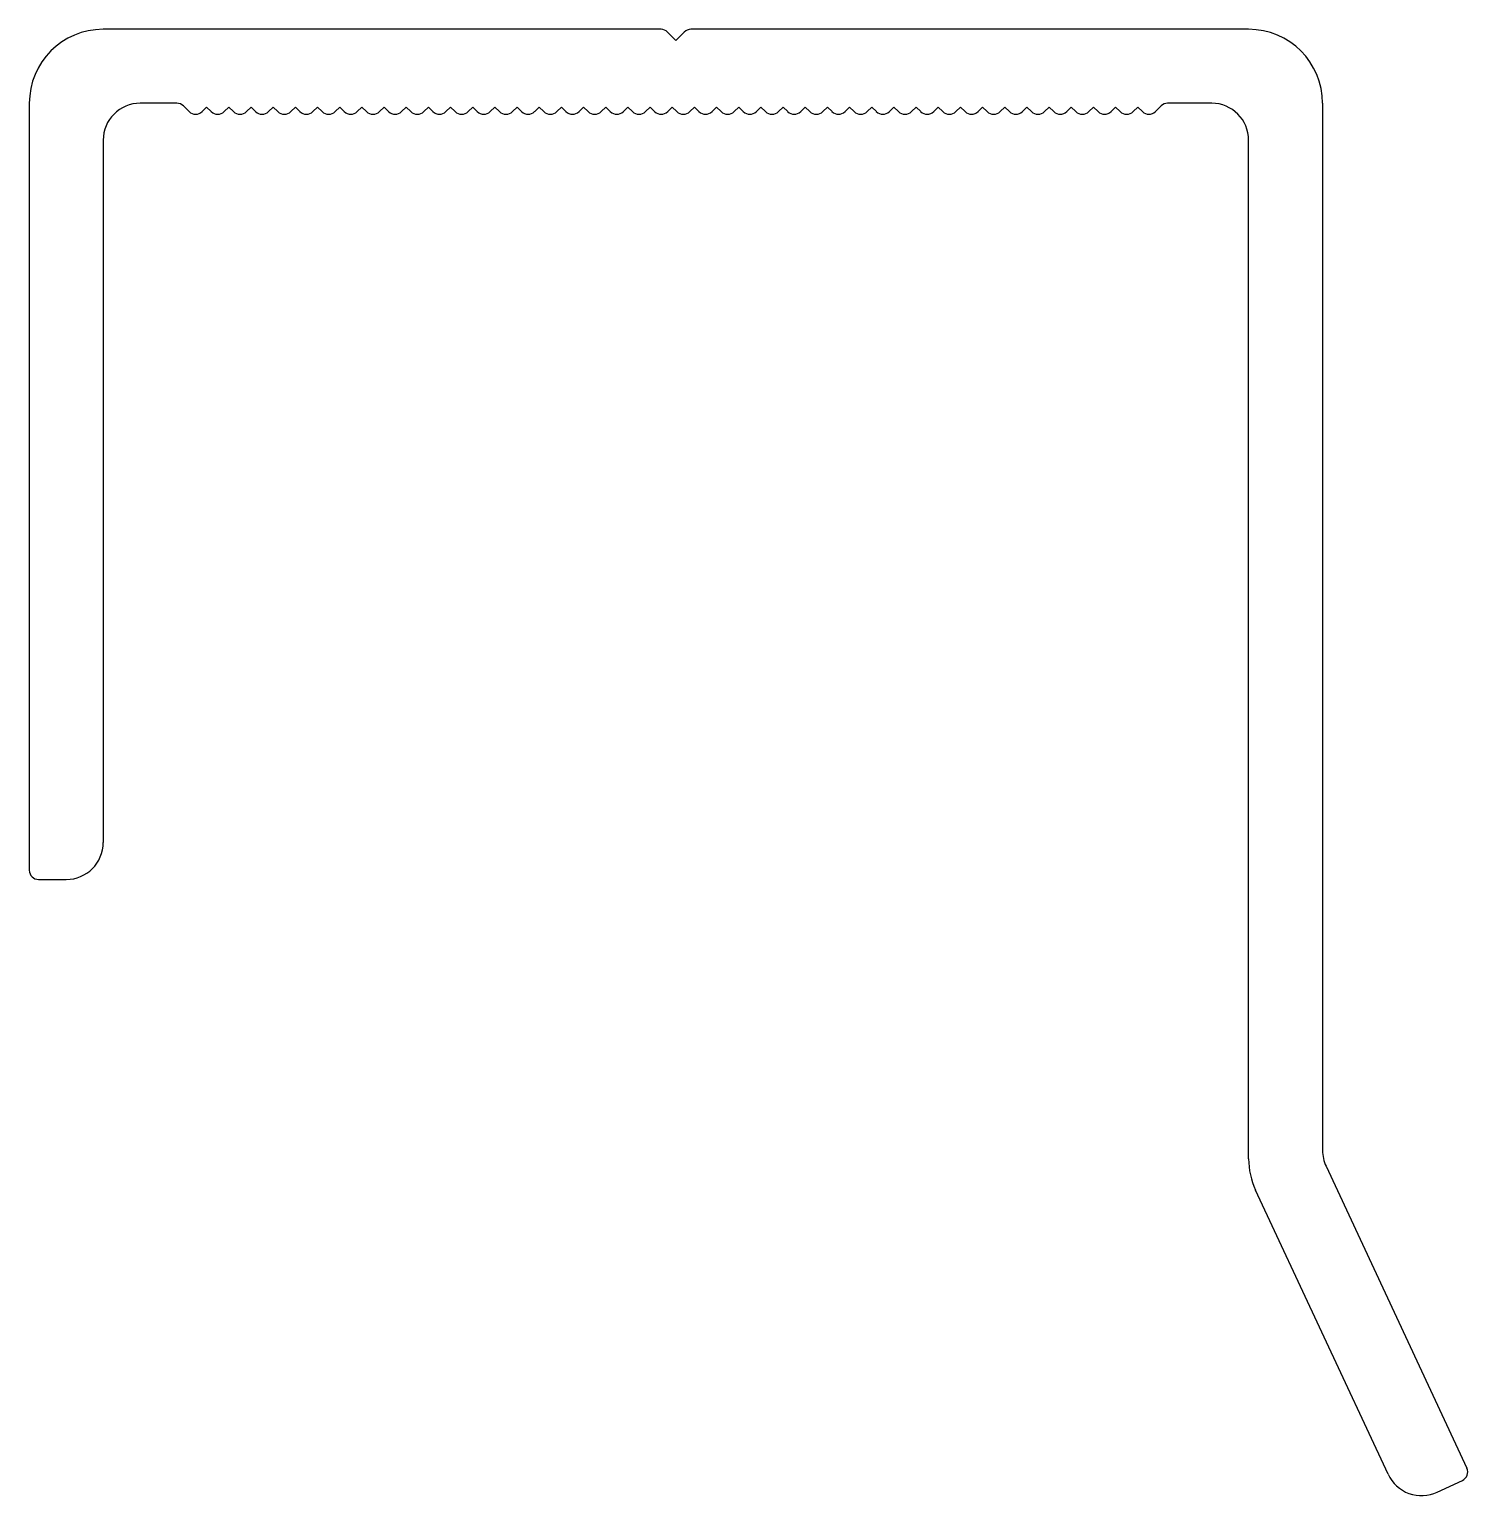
# Model space of a CAD drawing. Extents: x 2077.5 to 2116.4, y 1059.4 to 1099.1.
import ezdxf

# ---------------------------------------------------------------- set-up
doc = ezdxf.new("R2010")
doc.units = 0
doc.layers.get('0').update_dxf_attribs({"linetype": 'CONTINUOUS'})

msp = doc.modelspace()

# ---------------------------------------------------------------- linework, layer by layer
for p, q in [((2094.583, 1099.096), (2079.486, 1099.096)), ((2094.76, 1099.022), (2094.986, 1098.796)), ((2094.986, 1098.796), (2095.213, 1099.022)), ((2110.486, 1099.096), (2095.39, 1099.096)), ((2077.486, 1097.096), (2077.486, 1076.346)), ((2081.479, 1097.096), (2080.486, 1097.096)), ((2081.656, 1097.022), (2081.81, 1096.869)), ((2082.163, 1096.869), (2082.286, 1096.992)), ((2082.286, 1096.992), (2082.41, 1096.869)), ((2082.763, 1096.869), (2082.886, 1096.992)), ((2082.886, 1096.992), (2083.01, 1096.869)), ((2083.363, 1096.869), (2083.486, 1096.992)), ((2083.486, 1096.992), (2083.61, 1096.869)), ((2083.963, 1096.869), (2084.086, 1096.992)), ((2084.086, 1096.992), (2084.21, 1096.869)), ((2084.563, 1096.869), (2084.686, 1096.992)), ((2084.686, 1096.992), (2084.81, 1096.869)), ((2085.163, 1096.869), (2085.286, 1096.992)), ((2085.286, 1096.992), (2085.41, 1096.869)), ((2085.763, 1096.869), (2085.886, 1096.992)), ((2085.886, 1096.992), (2086.01, 1096.869)), ((2086.363, 1096.869), (2086.486, 1096.992)), ((2086.486, 1096.992), (2086.61, 1096.869)), ((2086.963, 1096.869), (2087.086, 1096.992)), ((2087.086, 1096.992), (2087.21, 1096.869)), ((2087.563, 1096.869), (2087.686, 1096.992)), ((2087.686, 1096.992), (2087.81, 1096.869)), ((2088.163, 1096.869), (2088.286, 1096.992)), ((2088.286, 1096.992), (2088.41, 1096.869)), ((2088.763, 1096.869), (2088.886, 1096.992)), ((2088.886, 1096.992), (2089.01, 1096.869)), ((2089.363, 1096.869), (2089.486, 1096.992)), ((2089.486, 1096.992), (2089.61, 1096.869)), ((2089.963, 1096.869), (2090.086, 1096.992)), ((2090.086, 1096.992), (2090.21, 1096.869)), ((2090.563, 1096.869), (2090.686, 1096.992)), ((2090.686, 1096.992), (2090.81, 1096.869)), ((2091.163, 1096.869), (2091.286, 1096.992)), ((2091.286, 1096.992), (2091.41, 1096.869)), ((2091.763, 1096.869), (2091.886, 1096.992)), ((2091.886, 1096.992), (2092.01, 1096.869)), ((2092.363, 1096.869), (2092.486, 1096.992)), ((2092.486, 1096.992), (2092.61, 1096.869)), ((2092.963, 1096.869), (2093.086, 1096.992)), ((2093.086, 1096.992), (2093.21, 1096.869)), ((2093.563, 1096.869), (2093.686, 1096.992)), ((2093.686, 1096.992), (2093.81, 1096.869)), ((2094.163, 1096.869), (2094.286, 1096.992)), ((2094.286, 1096.992), (2094.41, 1096.869)), ((2094.763, 1096.869), (2094.886, 1096.992)), ((2094.886, 1096.992), (2095.01, 1096.869)), ((2095.363, 1096.869), (2095.486, 1096.992)), ((2095.486, 1096.992), (2095.61, 1096.869)), ((2095.963, 1096.869), (2096.086, 1096.992)), ((2096.086, 1096.992), (2096.21, 1096.869)), ((2096.563, 1096.869), (2096.686, 1096.992)), ((2096.686, 1096.992), (2096.81, 1096.869)), ((2097.163, 1096.869), (2097.286, 1096.992)), ((2097.286, 1096.992), (2097.41, 1096.869)), ((2097.763, 1096.869), (2097.886, 1096.992)), ((2097.886, 1096.992), (2098.01, 1096.869)), ((2098.363, 1096.869), (2098.486, 1096.992)), ((2098.486, 1096.992), (2098.61, 1096.869)), ((2098.963, 1096.869), (2099.086, 1096.992)), ((2099.086, 1096.992), (2099.21, 1096.869)), ((2099.563, 1096.869), (2099.686, 1096.992)), ((2099.686, 1096.992), (2099.81, 1096.869)), ((2100.163, 1096.869), (2100.286, 1096.992)), ((2100.286, 1096.992), (2100.41, 1096.869)), ((2100.763, 1096.869), (2100.886, 1096.992)), ((2100.886, 1096.992), (2101.01, 1096.869)), ((2101.363, 1096.869), (2101.486, 1096.992)), ((2101.486, 1096.992), (2101.61, 1096.869)), ((2101.963, 1096.869), (2102.086, 1096.992)), ((2102.086, 1096.992), (2102.21, 1096.869)), ((2102.563, 1096.869), (2102.686, 1096.992)), ((2102.686, 1096.992), (2102.81, 1096.869)), ((2103.163, 1096.869), (2103.286, 1096.992)), ((2103.286, 1096.992), (2103.41, 1096.869)), ((2103.763, 1096.869), (2103.886, 1096.992)), ((2103.886, 1096.992), (2104.01, 1096.869)), ((2104.363, 1096.869), (2104.486, 1096.992)), ((2104.486, 1096.992), (2104.61, 1096.869)), ((2104.963, 1096.869), (2105.086, 1096.992)), ((2105.086, 1096.992), (2105.21, 1096.869)), ((2105.563, 1096.869), (2105.686, 1096.992)), ((2105.686, 1096.992), (2105.81, 1096.869)), ((2106.163, 1096.869), (2106.286, 1096.992)), ((2106.286, 1096.992), (2106.41, 1096.869)), ((2106.763, 1096.869), (2106.886, 1096.992)), ((2106.886, 1096.992), (2107.01, 1096.869)), ((2107.363, 1096.869), (2107.486, 1096.992)), ((2107.486, 1096.992), (2107.61, 1096.869)), ((2107.963, 1096.869), (2108.117, 1097.022)), ((2109.486, 1097.096), (2108.293, 1097.096)), ((2112.486, 1097.096), (2112.486, 1068.761)), ((2079.486, 1096.096), (2079.486, 1077.096)), ((2110.486, 1068.539), (2110.486, 1096.096)), ((2077.736, 1076.096), (2078.486, 1076.096)), ((2112.58, 1068.338), (2116.39, 1060.167)), ((2114.261, 1060.002), (2110.674, 1067.694)), ((2115.589, 1059.518), (2116.269, 1059.835))]:
    msp.add_line(p, q)
for centre, radius, start, end in [((2079.486, 1097.096), 2, 90, 180), ((2094.583, 1098.846), 0.25, 45, 90), ((2095.39, 1098.846), 0.25, 90, 135), ((2110.486, 1097.096), 2, 0, 90), ((2080.486, 1096.096), 1, 90, 180), ((2081.479, 1096.846), 0.25, 45, 90), ((2108.293, 1096.846), 0.25, 90, 135), ((2109.486, 1096.096), 1, 0, 90), ((2081.986, 1097.046), 0.25, 225, 315), ((2082.586, 1097.046), 0.25, 225, 315), ((2083.186, 1097.046), 0.25, 225, 315), ((2083.786, 1097.046), 0.25, 225, 315), ((2084.386, 1097.046), 0.25, 225, 315), ((2084.986, 1097.046), 0.25, 225, 315), ((2085.586, 1097.046), 0.25, 225, 315), ((2086.186, 1097.046), 0.25, 225, 315), ((2086.786, 1097.046), 0.25, 225, 315), ((2087.386, 1097.046), 0.25, 225, 315), ((2087.986, 1097.046), 0.25, 225, 315), ((2088.586, 1097.046), 0.25, 225, 315), ((2089.186, 1097.046), 0.25, 225, 315), ((2089.786, 1097.046), 0.25, 225, 315), ((2090.386, 1097.046), 0.25, 225, 315), ((2090.986, 1097.046), 0.25, 225, 315), ((2091.586, 1097.046), 0.25, 225, 315), ((2092.186, 1097.046), 0.25, 225, 315), ((2092.786, 1097.046), 0.25, 225, 315), ((2093.386, 1097.046), 0.25, 225, 315), ((2093.986, 1097.046), 0.25, 225, 315), ((2094.586, 1097.046), 0.25, 225, 315), ((2095.186, 1097.046), 0.25, 225, 315), ((2095.786, 1097.046), 0.25, 225, 315), ((2096.386, 1097.046), 0.25, 225, 315), ((2096.986, 1097.046), 0.25, 225, 315), ((2097.586, 1097.046), 0.25, 225, 315), ((2098.186, 1097.046), 0.25, 225, 315), ((2098.786, 1097.046), 0.25, 225, 315), ((2099.386, 1097.046), 0.25, 225, 315), ((2099.986, 1097.046), 0.25, 225, 315), ((2100.586, 1097.046), 0.25, 225, 315), ((2101.186, 1097.046), 0.25, 225, 315), ((2101.786, 1097.046), 0.25, 225, 315), ((2102.386, 1097.046), 0.25, 225, 315), ((2102.986, 1097.046), 0.25, 225, 315), ((2103.586, 1097.046), 0.25, 225, 315), ((2104.186, 1097.046), 0.25, 225, 315), ((2104.786, 1097.046), 0.25, 225, 315), ((2105.386, 1097.046), 0.25, 225, 315), ((2105.986, 1097.046), 0.25, 225, 315), ((2106.586, 1097.046), 0.25, 225, 315), ((2107.186, 1097.046), 0.25, 225, 315), ((2107.786, 1097.046), 0.25, 225, 315), ((2078.486, 1077.096), 1, 270, 0), ((2077.736, 1076.346), 0.25, 180, 270), ((2113.486, 1068.761), 1, 180, 205), ((2112.486, 1068.539), 2, 180, 205), ((2116.164, 1060.062), 0.25, 295, 25), ((2115.167, 1060.425), 1, 205, 295)]:
    msp.add_arc(centre, radius, start, end)

doc.saveas('drawing.dxf')
